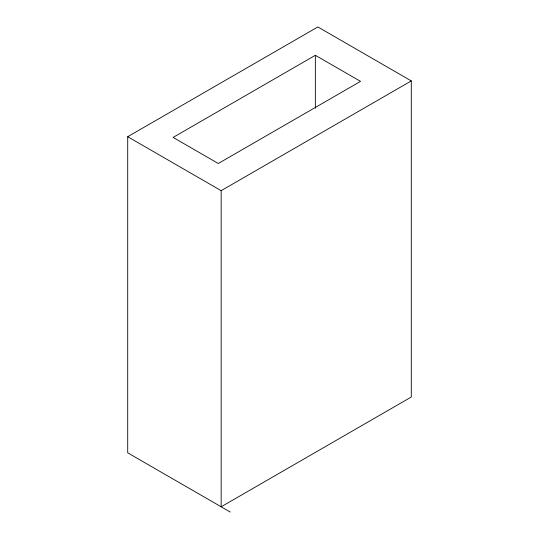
<?xml version="1.0" encoding="UTF-8"?>
<svg xmlns="http://www.w3.org/2000/svg" width="539" height="539" viewBox="0 0 539 539"><rect width="100%" height="100%" fill="white"/><g stroke="black" fill="none" stroke-linecap="round" stroke-linejoin="round"><path stroke-width="0.81" d="M230.281 512.05L127.709 452.827L127.709 136.717L317.835 26.95L411.291 80.911L411.291 397.021L221.165 506.788L221.165 190.671L411.291 80.911M315.355 55.295L173.113 137.418L218.288 163.499L360.53 81.376L315.355 55.295L315.355 108.265M127.709 136.717L221.165 190.671"/></g></svg>
